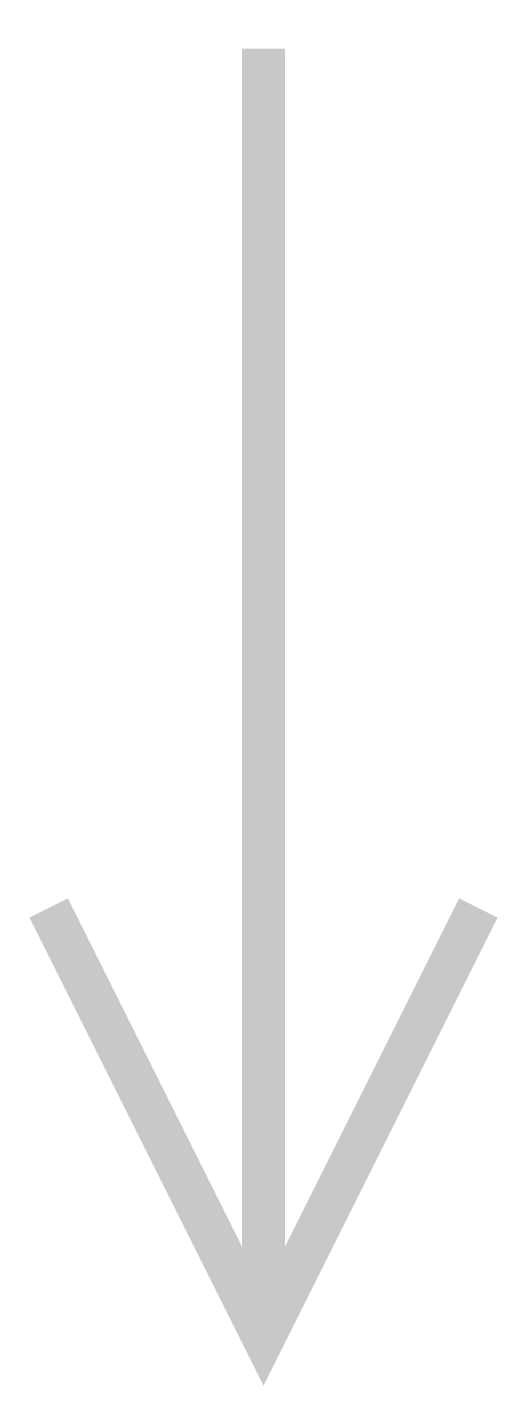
# Model space of a CAD drawing. Extents: x -0.05 to 1.05, y -0.11 to 3.05.
import ezdxf

# ---------------------------------------------------------------- set-up
doc = ezdxf.new("R2010")
doc.units = 0
doc.header["$MEASUREMENT"] = 0
doc.layers.get('0').update_dxf_attribs({"linetype": 'CONTINUOUS'})

msp = doc.modelspace()

# ---------------------------------------------------------------- linework, layer by layer
at = {"color": 1, "const_width": 0.1}
for points in [[(0.5, 3), (0.5, 0)], [(0, 1), (0.5, 0), (1, 1)]]:
    msp.add_lwpolyline(points, dxfattribs=at)

doc.saveas('drawing.dxf')
